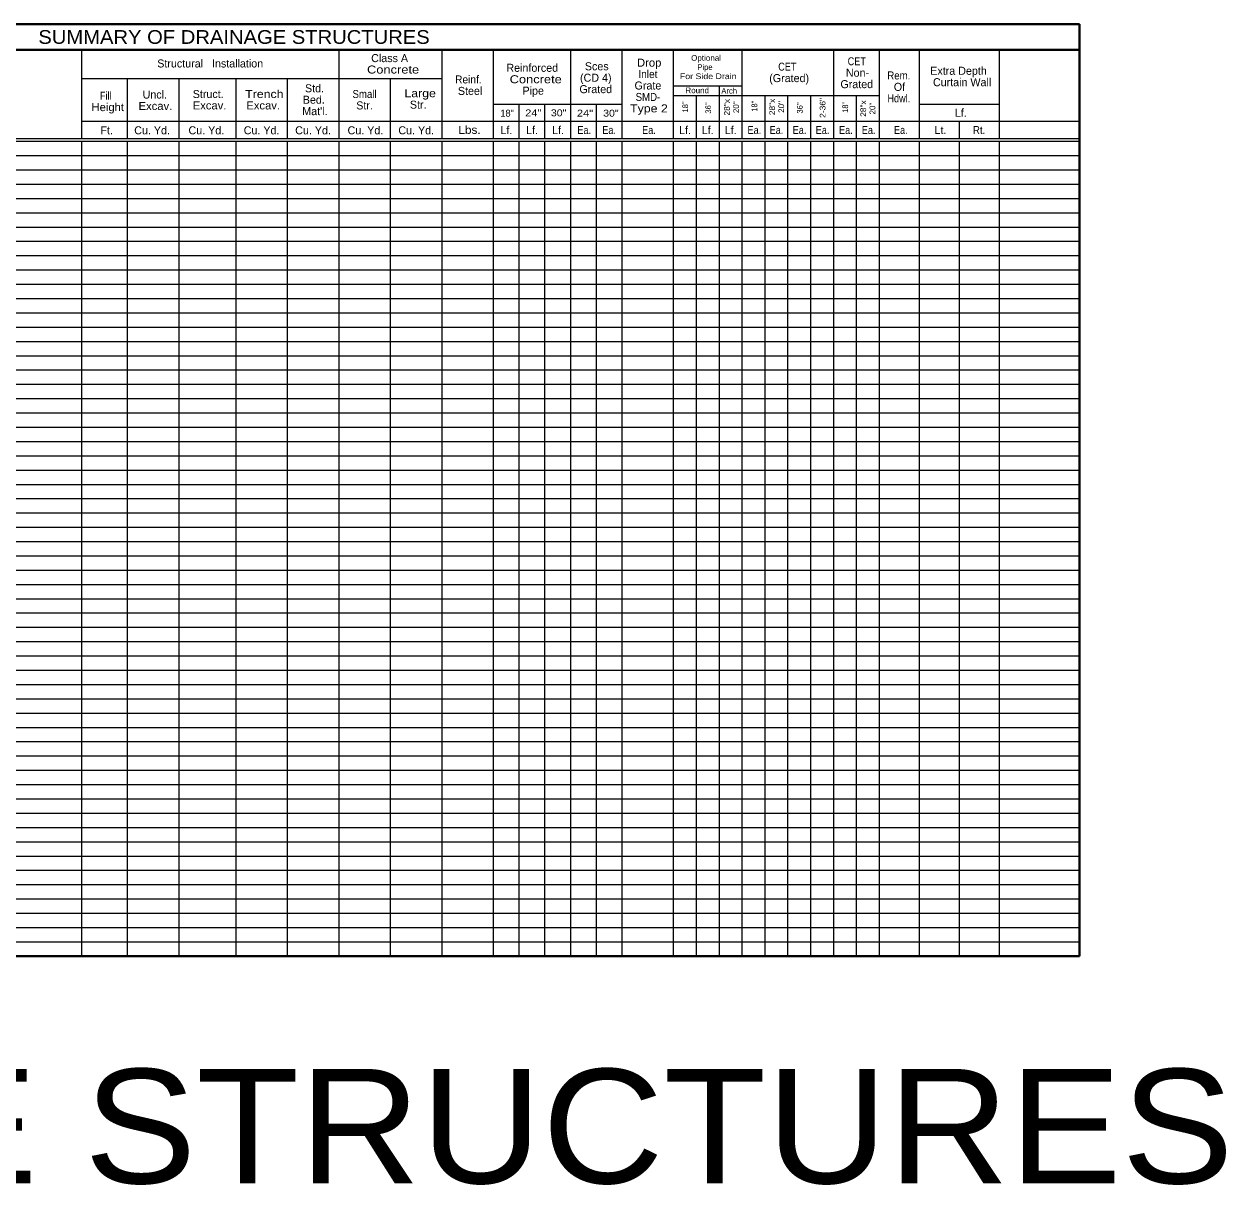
# Model space of a CAD drawing. Extents: x 179027 to 179146, y 179001 to 179088.
# Drawn here: x 179041.9 to 179062.92, y 179067.83 to 179088.14 of the extents above; entities that cross this region are included whole.
import ezdxf
from ezdxf.enums import TextEntityAlignment as Align

# ---------------------------------------------------------------- set-up
doc = ezdxf.new("R2010")
doc.units = 0
doc.header["$LTSCALE"] = 0.056
doc.layers.add('1', color=7, linetype='Continuous', lineweight=25)
doc.layers.add('2', color=7, linetype='Continuous')

msp = doc.modelspace()

# ---------------------------------------------------------------- linework, layer by layer
at = {"layer": '1', "lineweight": 40}
for p, q in [((179029.21525, 179088.13742), (179060.36525, 179088.13742)), ((179060.36525, 179071.83742), (179060.36525, 179088.13742)), ((179029.21525, 179087.68742), (179060.36525, 179087.68742)), ((179029.21525, 179071.83742), (179060.36525, 179071.83742))]:
    msp.add_line(p, q, dxfattribs=at)
at = {"layer": '1'}
for p, q in [((179042.91525, 179086.13742), (179042.91525, 179087.68742)), ((179047.41525, 179086.13742), (179047.41525, 179087.68742)), ((179049.21525, 179086.13742), (179049.21525, 179087.68742)), ((179050.11525, 179086.13742), (179050.11525, 179087.68742)), ((179051.46525, 179086.13742), (179051.46525, 179087.68742)), ((179052.36525, 179086.13742), (179052.36525, 179087.68742)), ((179053.26525, 179086.13742), (179053.26525, 179087.68742)), ((179054.46525, 179086.13742), (179054.46525, 179087.68742)), ((179056.06525, 179086.13742), (179056.06525, 179087.68742)), ((179056.86525, 179086.13742), (179056.86525, 179087.68742)), ((179057.56525, 179086.13742), (179057.56525, 179087.68742)), ((179058.96525, 179086.13742), (179058.96525, 179087.68742)), ((179042.91525, 179087.18742), (179049.21525, 179087.18742)), ((179043.71525, 179086.13742), (179043.71525, 179087.18742)), ((179044.61525, 179086.13742), (179044.61525, 179087.18742)), ((179045.61525, 179086.13742), (179045.61525, 179087.18742)), ((179046.51525, 179086.13742), (179046.51525, 179087.18742)), ((179048.31525, 179086.13742), (179048.31525, 179087.18742)), ((179053.26525, 179087.05742), (179054.46525, 179087.05742)), ((179054.06525, 179086.13742), (179054.06525, 179087.05742)), ((179053.26525, 179086.88742), (179056.86525, 179086.88742)), ((179053.66525, 179086.13742), (179053.66525, 179086.88742)), ((179054.86525, 179086.13742), (179054.86525, 179086.88742)), ((179055.26525, 179086.13742), (179055.26525, 179086.88742)), ((179055.66525, 179086.13742), (179055.66525, 179086.88742)), ((179056.46525, 179086.13742), (179056.46525, 179086.88742)), ((179050.11525, 179086.73742), (179052.36525, 179086.73742)), ((179050.56525, 179086.13742), (179050.56525, 179086.73742)), ((179051.01525, 179086.13742), (179051.01525, 179086.73742)), ((179051.91525, 179086.13742), (179051.91525, 179086.73742)), ((179057.56525, 179086.73742), (179058.96525, 179086.73742)), ((179042.91525, 179086.43742), (179060.36525, 179086.43742)), ((179058.26525, 179086.13742), (179058.26525, 179086.43742)), ((179029.21525, 179086.13742), (179060.36525, 179086.13742)), ((179029.21525, 179086.08742), (179060.36525, 179086.08742)), ((179042.91525, 179071.83742), (179042.91525, 179086.08742)), ((179043.71525, 179071.83742), (179043.71525, 179086.08742)), ((179044.61525, 179071.83742), (179044.61525, 179086.08742)), ((179045.61525, 179071.83742), (179045.61525, 179086.08742)), ((179046.51525, 179071.83742), (179046.51525, 179086.08742)), ((179047.41525, 179071.83742), (179047.41525, 179086.08742)), ((179048.31525, 179071.83742), (179048.31525, 179086.08742)), ((179049.21525, 179071.83742), (179049.21525, 179086.08742)), ((179050.11525, 179071.83742), (179050.11525, 179086.08742)), ((179050.56525, 179071.83742), (179050.56525, 179086.08742)), ((179051.01525, 179071.83742), (179051.01525, 179086.08742)), ((179051.46525, 179071.83742), (179051.46525, 179086.08742)), ((179051.91525, 179071.83742), (179051.91525, 179086.08742)), ((179052.36525, 179071.83742), (179052.36525, 179086.08742)), ((179053.26525, 179071.83742), (179053.26525, 179086.08742)), ((179053.66525, 179071.83742), (179053.66525, 179086.08742)), ((179054.06525, 179071.83742), (179054.06525, 179086.08742)), ((179054.46525, 179071.83742), (179054.46525, 179086.08742)), ((179054.86525, 179071.83742), (179054.86525, 179086.08742)), ((179055.26525, 179071.83742), (179055.26525, 179086.08742)), ((179055.66525, 179071.83742), (179055.66525, 179086.08742)), ((179056.06525, 179071.83742), (179056.06525, 179086.08742)), ((179056.46525, 179071.83742), (179056.46525, 179086.08742)), ((179056.86525, 179071.83742), (179056.86525, 179086.08742)), ((179057.56525, 179071.83742), (179057.56525, 179086.08742)), ((179058.26525, 179071.83742), (179058.26525, 179086.08742)), ((179058.96525, 179071.83742), (179058.96525, 179086.08742))]:
    msp.add_line(p, q, dxfattribs=at)
at = {"layer": '1', "lineweight": 13}
for p, q in [((179029.21525, 179085.83742), (179060.36525, 179085.83742)), ((179029.21525, 179085.58742), (179060.36525, 179085.58742)), ((179029.21525, 179085.33742), (179060.36525, 179085.33742)), ((179029.21525, 179085.08742), (179060.36525, 179085.08742)), ((179029.21525, 179084.83742), (179060.36525, 179084.83742)), ((179029.21525, 179084.58742), (179060.36525, 179084.58742)), ((179029.21525, 179084.33742), (179060.36525, 179084.33742)), ((179029.21525, 179084.08742), (179060.36525, 179084.08742)), ((179029.21525, 179083.83742), (179060.36525, 179083.83742)), ((179029.21525, 179083.58742), (179060.36525, 179083.58742)), ((179029.21525, 179083.33742), (179060.36525, 179083.33742)), ((179029.21525, 179083.08742), (179060.36525, 179083.08742)), ((179029.21525, 179082.83742), (179060.36525, 179082.83742)), ((179029.21525, 179082.58742), (179060.36525, 179082.58742)), ((179029.21525, 179082.33742), (179060.36525, 179082.33742)), ((179029.21525, 179082.08742), (179060.36525, 179082.08742)), ((179029.21525, 179081.83742), (179060.36525, 179081.83742)), ((179029.21525, 179081.58742), (179060.36525, 179081.58742)), ((179029.21525, 179081.33742), (179060.36525, 179081.33742)), ((179029.21525, 179081.08742), (179060.36525, 179081.08742)), ((179029.21525, 179080.83742), (179060.36525, 179080.83742)), ((179029.21525, 179080.58742), (179060.36525, 179080.58742)), ((179029.21525, 179080.33742), (179060.36525, 179080.33742)), ((179029.21525, 179080.08742), (179060.36525, 179080.08742)), ((179029.21525, 179079.83742), (179060.36525, 179079.83742)), ((179029.21525, 179079.58742), (179060.36525, 179079.58742)), ((179029.21525, 179079.33742), (179060.36525, 179079.33742)), ((179029.21525, 179079.08742), (179060.36525, 179079.08742)), ((179029.21525, 179078.83742), (179060.36525, 179078.83742)), ((179029.21525, 179078.58742), (179060.36525, 179078.58742)), ((179029.21525, 179078.33742), (179060.36525, 179078.33742)), ((179029.21525, 179078.08742), (179060.36525, 179078.08742)), ((179029.21525, 179077.83742), (179060.36525, 179077.83742)), ((179029.21525, 179077.58742), (179060.36525, 179077.58742)), ((179029.21525, 179077.33742), (179060.36525, 179077.33742)), ((179029.21525, 179077.08742), (179060.36525, 179077.08742)), ((179029.21525, 179076.83742), (179060.36525, 179076.83742)), ((179029.21525, 179076.58742), (179060.36525, 179076.58742)), ((179029.21525, 179076.33742), (179060.36525, 179076.33742)), ((179029.21525, 179076.08742), (179060.36525, 179076.08742)), ((179029.21525, 179075.83742), (179060.36525, 179075.83742)), ((179029.21525, 179075.58742), (179060.36525, 179075.58742)), ((179029.21525, 179075.33742), (179060.36525, 179075.33742)), ((179029.21525, 179075.08742), (179060.36525, 179075.08742)), ((179029.21525, 179074.83742), (179060.36525, 179074.83742)), ((179029.21525, 179074.58742), (179060.36525, 179074.58742)), ((179029.21525, 179074.33742), (179060.36525, 179074.33742)), ((179029.21525, 179074.08742), (179060.36525, 179074.08742)), ((179029.21525, 179073.83742), (179060.36525, 179073.83742)), ((179029.21525, 179073.58742), (179060.36525, 179073.58742)), ((179029.21525, 179073.33742), (179060.36525, 179073.33742)), ((179029.21525, 179073.08742), (179060.36525, 179073.08742)), ((179029.21525, 179072.83742), (179060.36525, 179072.83742)), ((179029.21525, 179072.58742), (179060.36525, 179072.58742)), ((179029.21525, 179072.33742), (179060.36525, 179072.33742)), ((179029.21525, 179072.08742), (179060.36525, 179072.08742))]:
    msp.add_line(p, q, dxfattribs=at)

# ---------------------------------------------------------------- texts
at = {"layer": '2'}
for s, height, width, p in [('SUMMARY OF DRAINAGE STRUCTURES', 0.24, 1.1, (179049, 179087.791)), ('24"', 0.12, 1.2, (179050.95192, 179086.52383)), ('30"', 0.12, 1.15, (179051.38933, 179086.52408)), ('24"', 0.12, 1.2, (179051.85667, 179086.5195)), ('30"', 0.12, 1.15, (179052.30358, 179086.51858)), ('Lbs.', 0.14, 1.1, (179049.89017, 179086.217)), ('Ea.', 0.14, 0.85, (179051.82133, 179086.21358)), ('Ea.', 0.14, 0.85, (179052.25658, 179086.21358)), ('Ea.', 0.14, 0.85, (179052.9535, 179086.21358)), ('Ea.', 0.14, 0.85, (179054.79692, 179086.21358)), ('Ea.', 0.14, 0.85, (179055.18325, 179086.21358)), ('Ea.', 0.14, 0.85, (179055.58617, 179086.21358)), ('Ea.', 0.14, 0.85, (179055.98908, 179086.21358)), ('Ea.', 0.14, 0.85, (179056.3975, 179086.21358)), ('Ea.', 0.14, 0.85, (179056.79483, 179086.21358)), ('Ea.', 0.14, 0.85, (179057.35783, 179086.21358)), ('Rt.', 0.14, 0.9, (179058.71567, 179086.21358))]:
    msp.add_text(s, height=height, dxfattribs=dict(at, width=width)).set_placement(p, align=Align.RIGHT)
for s, height, p in [('Structural   Installation', 0.14, (179046.08675, 179087.378)), ('18"', 0.12, (179050.47125, 179086.51833)), ('Lf.', 0.14, (179058.39258, 179086.516)), ('Ft.', 0.14, (179043.45958, 179086.20875)), ('Cu. Yd.', 0.14, (179044.45633, 179086.209)), ('Cu. Yd.', 0.14, (179045.40558, 179086.209)), ('Cu. Yd.', 0.14, (179046.3715, 179086.209)), ('Cu. Yd.', 0.14, (179047.27108, 179086.209)), ('Cu. Yd.', 0.14, (179048.18733, 179086.209)), ('Cu. Yd.', 0.14, (179049.07592, 179086.209)), ('Lf.', 0.14, (179050.44283, 179086.21233)), ('Lf.', 0.14, (179050.893, 179086.21233)), ('Lf.', 0.14, (179051.34783, 179086.21233)), ('Lf.', 0.14, (179053.5675, 179086.21233)), ('Lf.', 0.14, (179053.96567, 179086.21233)), ('Lf.', 0.14, (179054.366, 179086.21233)), ('Lt.', 0.14, (179058.03675, 179086.21358))]:
    msp.add_text(s, height=height, dxfattribs=at).set_placement(p, align=Align.RIGHT)
for s, height, p in [('Class A', 0.14, (179048.29821, 179087.47158)), ('Sces', 0.14, (179051.92087, 179087.32875)), ('Reinforced', 0.14, (179050.79296, 179087.302)), ('(CD 4)', 0.14, (179051.90379, 179087.12875)), ('Pipe', 0.1, (179053.81258, 179087.33425)), ('(Grated)', 0.14, (179055.28608, 179087.12183)), ('Non-', 0.14, (179056.48046, 179087.21592)), ('Extra Depth', 0.14, (179058.24775, 179087.24992)), ('Std.', 0.14, (179046.98487, 179086.944)), ('Steel', 0.14, (179049.70592, 179086.89792)), ('Pipe', 0.14, (179050.81, 179086.902)), ('Grated', 0.14, (179051.90379, 179086.92875)), ('Grate', 0.14, (179052.81575, 179086.99233)), ('Grated', 0.14, (179056.46854, 179087.01592)), ('Of', 0.14, (179057.21508, 179086.9685)), ('Curtain Wall', 0.14, (179058.31008, 179087.04992)), ('Uncl.', 0.14, (179044.19213, 179086.83425)), ('Struct.', 0.14, (179045.12567, 179086.844)), ('Bed.', 0.14, (179046.97258, 179086.744)), ("Mat'l.", 0.14, (179046.9915, 179086.544)), ('Str.', 0.14, (179047.86013, 179086.644)), ('Str.', 0.14, (179048.79854, 179086.65767))]:
    msp.add_text(s, height=height, dxfattribs=at).set_placement(p, align=Align.CENTER)
for s, height, width, p in [('Drop', 0.14, 1.05, (179052.83792, 179087.39233)), ('Optional', 0.1, 1.05, (179053.83242, 179087.49425)), ('CET', 0.14, 0.85, (179055.25338, 179087.32183)), ('CET', 0.14, 0.85, (179056.46854, 179087.41592)), ('Concrete', 0.14, 1.2, (179048.35879, 179087.27158)), ('Inlet', 0.14, 0.95, (179052.81567, 179087.19233)), ('For Side Drain', 0.1, 1.15, (179053.87025, 179087.17425)), ('Rem.', 0.14, 0.9, (179057.20362, 179087.1685)), ('Reinf.', 0.14, 0.95, (179049.67654, 179087.09792)), ('Concrete', 0.14, 1.2, (179050.85354, 179087.102)), ('Fill', 0.14, 0.85, (179043.33429, 179086.81475)), ('Trench', 0.14, 1.15, (179046.10754, 179086.844)), ('Small', 0.14, 0.9, (179047.86004, 179086.844)), ('Large', 0.14, 1.15, (179048.83258, 179086.85767)), ('SMD-', 0.14, 0.9, (179052.81571, 179086.79233)), ('Hdwl.', 0.14, 0.85, (179057.20362, 179086.7685)), ('Height', 0.14, 1.05, (179043.36892, 179086.61475)), ('Excav.', 0.14, 1.05, (179044.20242, 179086.63425)), ('Excav.', 0.14, 1.05, (179045.14975, 179086.644)), ('Excav.', 0.14, 1.05, (179046.08725, 179086.644)), ('Type 2', 0.14, 1.15, (179052.83358, 179086.59233)), ('DRAINAGE STRUCTURES', 2, 1.1, (179044.91629, 179067.863))]:
    msp.add_text(s, height=height, dxfattribs=dict(at, width=width)).set_placement(p, align=Align.CENTER)
at = {"layer": '2', "width": 1.05}
msp.add_text('Round', height=0.1, dxfattribs=at).set_placement((179053.4705, 179086.92733))
at = {"layer": '2'}
msp.add_text('Arch', height=0.1, dxfattribs=at).set_placement((179054.0995, 179086.91858))
for s, width, p in [('28"x', 1.1, (179055.03742, 179086.68721)), ('28"x', 1.1, (179054.24825, 179086.68171)), ('20"', 1.05, (179054.40825, 179086.68167)), ('20"', 1.05, (179055.19742, 179086.68717)), ('28"x', 1.1, (179056.6315, 179086.65913)), ('20"', 1.05, (179056.7915, 179086.65908))]:
    msp.add_text(s, height=0.1, rotation=90, dxfattribs=dict(at, width=width)).set_placement(p, align=Align.CENTER)
for s, width, p in [('2-36"', 1.1, (179055.9205, 179086.49683)), ('18"', 0.9, (179053.51792, 179086.59133)), ('18"', 0.9, (179054.72783, 179086.60483)), ('18"', 0.9, (179056.3165, 179086.58492))]:
    msp.add_text(s, height=0.1, rotation=90, dxfattribs=dict(at, width=width)).set_placement(p)
for p in [(179053.92033, 179086.57), (179055.52183, 179086.57083)]:
    msp.add_text('36"', height=0.1, rotation=90, dxfattribs=at).set_placement(p)

doc.saveas('drawing.dxf')
